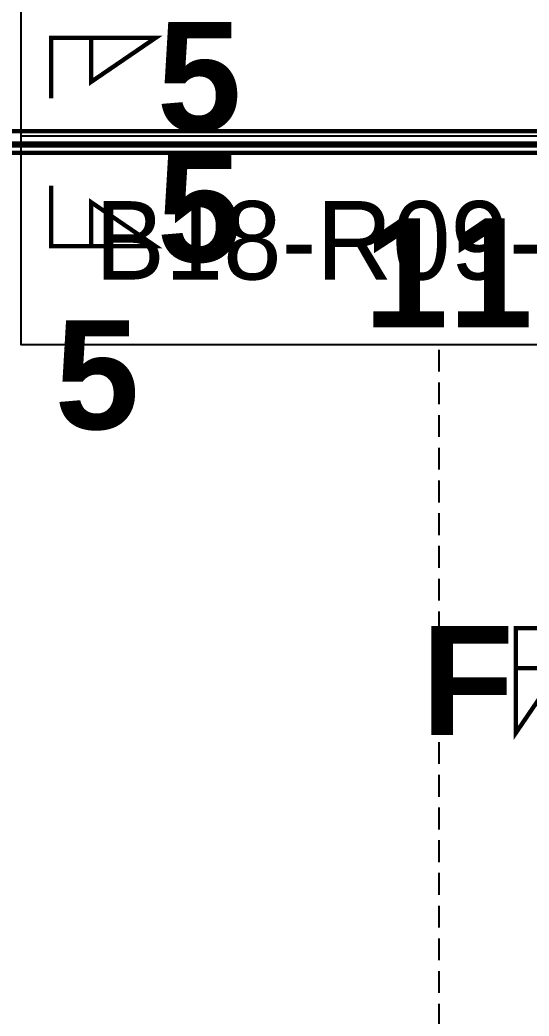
# Model space of a CAD drawing. Header units: metres. Extents: x 530603 to 531186, y 2673567 to 2673789.
# Drawn here: x 530861.89 to 530873.58, y 2673708.89 to 2673731.74 of the extents above; entities that cross this region are included whole.
import ezdxf
from ezdxf.enums import TextEntityAlignment as Align

# ---------------------------------------------------------------- set-up
doc = ezdxf.new("R2010")
doc.units = ezdxf.units.M
doc.linetypes.add('DASHED', pattern=[0.75, 0.5, -0.25])
for name, color, linetype in [('E-Inverter Grouping', 2, 'Continuous'), ('IDT', 7, 'Continuous'), ('LT Cable(AG) INV to LT Panel BL-18', 2, 'Continuous'), ('Messenger Wire-Block-18 (Master Path)', 30, 'Continuous'), ('Messenger Wire-Block-18 (MW Path)', 191, 'Continuous'), ('MMS Table Block-18', 8, 'Continuous'), ('Section Marking BL-18', 2, 'Continuous')]:
    doc.layers.add(name, color=color, linetype=linetype)
doc.styles.add('BoldTextStyle', font='arialbd.ttf')
doc.styles.get("Standard").update_dxf_attribs({"font": 'Adani Regular.ttf'})

# ---------------------------------------------------------------- blocks, each defined once
blk = doc.blocks.new('MMS Table (32.292 x 4.788)')
at = {"color": 0}
blk.add_lwpolyline([(0, -0.002), (0, 4.786), (32.292, 4.786), (32.292, -0.002)], close=True, dxfattribs=at)
at = {"color": 7}
blk.add_attdef('ID1', text='', height=1.8, dxfattribs=at).set_placement((16.146, 2.392), align=Align.MIDDLE_CENTER)
blk = doc.blocks.new('IDT')
at = {"layer": 'IDT', "color": 243, "linetype": 'DASHED'}
blk.add_lwpolyline([(45.49999999962691, 32.58580025943296), (45.4999999996269, -4.032314963696315), (-1.30442248516332e-09, -4.032314963696308), (-1.304414354308392e-09, 32.58580025943297)], close=True, dxfattribs=at)

msp = doc.modelspace()

# ---------------------------------------------------------------- linework, layer by layer
at = {"layer": 'E-Inverter Grouping'}
msp.add_lwpolyline([(530926.6032843686, 2673724.289169281), (530861.9192843686, 2673724.289169281), (530861.9192843686, 2673759.07716928), (530894.3112843686, 2673759.07716928), (530894.3112843686, 2673766.57716928), (530926.6032843686, 2673766.57716928)], close=True, dxfattribs=at)
at = {"layer": 'LT Cable(AG) INV to LT Panel BL-18'}
for points in [[(530886.959251262, 2673709.177224218), (530884.4953485834, 2673709.177224218, -0.1712007967142932), (530883.9306758407, 2673709.376407057), (530882.6918723793, 2673710.374554058, 0.1712007967131536), (530882.1271996365, 2673710.573736897), (530876.0277843691, 2673710.573736897, -0.414213562373095), (530875.127784369, 2673711.473736897), (530875.127784369, 2673722.541270381, -0.01265548488719392), (530875.1289371611, 2673722.586808242), (530875.1866315767, 2673723.725607115, 0.01265548488621255), (530875.1877843688, 2673723.771144975), (530875.1877843688, 2673727.99966928, 0.414213562373095), (530874.2877843687, 2673728.89966928), (530861.0457843686, 2673728.89966928, 0.414213562373095), (530860.1457843686, 2673727.99966928), (530860.1457843686, 2673722.29966928, -0.414213562373095), (530859.2457843686, 2673721.39966928), (530670.1055845184, 2673721.39966928, -0.414213562373095), (530669.2055845184, 2673722.29966928), (530669.2055845184, 2673722.689769275)], [(530889.1162512619, 2673709.102224218), (530884.4953485834, 2673709.102224218, -0.1712007967142932), (530883.9306758407, 2673709.301407057), (530882.6918723793, 2673710.299554058, 0.1712007967131536), (530882.1271996365, 2673710.498736897), (530875.952784369, 2673710.498736897, -0.414213562373095), (530875.052784369, 2673711.398736897), (530875.052784369, 2673722.543169008, -0.01265548488719392), (530875.053937161, 2673722.588706869), (530875.1116315767, 2673723.727505742, 0.01265548488621255), (530875.1127843687, 2673723.773043602), (530875.1127843687, 2673727.924669281, 0.414213562373095), (530874.2127843687, 2673728.824669281), (530861.1207843687, 2673728.824669281, 0.414213562373095), (530860.2207843687, 2673727.924669281), (530860.2207843687, 2673699.72466928, -0.414213562373095), (530859.3207843687, 2673698.824669281), (530670.1055845184, 2673698.824669281, -0.414213562373095), (530669.2055845184, 2673699.72466928), (530669.2055845184, 2673700.189769275)], [(530886.959251262, 2673709.202224218), (530884.4953485834, 2673709.202224218, -0.1712007967142932), (530883.9306758407, 2673709.401407056), (530882.6918723793, 2673710.399554058, 0.1712007967131536), (530882.1271996365, 2673710.598736897), (530876.0527843691, 2673710.598736897, -0.414213562373095), (530875.1527843691, 2673711.498736897), (530875.1527843691, 2673722.540637506, -0.01265548488719392), (530875.1539371611, 2673722.586175366), (530875.2116315768, 2673723.724974239, 0.01265548488621255), (530875.2127843688, 2673723.7705121), (530875.2127843688, 2673728.02466928, 0.414213562373095), (530874.3127843688, 2673728.92466928), (530861.0207843686, 2673728.92466928, 0.414213562373095), (530860.1207843686, 2673728.02466928), (530860.1207843686, 2673722.32466928, -0.414213562373095), (530859.2207843686, 2673721.42466928), (530767.2815845184, 2673721.42466928, -0.414213562373095), (530766.3815845184, 2673722.32466928), (530766.3815845184, 2673722.689769275)], [(530889.1162512619, 2673709.127224218), (530884.4953485834, 2673709.127224218, -0.1712007967142932), (530883.9306758407, 2673709.326407057), (530882.6918723793, 2673710.324554058, 0.1712007967131536), (530882.1271996365, 2673710.523736897), (530875.977784369, 2673710.523736897, -0.414213562373095), (530875.077784369, 2673711.423736897), (530875.077784369, 2673722.542536133, -0.01265548488719392), (530875.078937161, 2673722.588073993), (530875.1366315767, 2673723.726872866, 0.01265548488621255), (530875.1377843687, 2673723.772410727), (530875.1377843687, 2673727.949669281, 0.414213562373095), (530874.2377843687, 2673728.84966928), (530861.0957843687, 2673728.84966928, 0.414213562373095), (530860.1957843687, 2673727.949669281), (530860.1957843687, 2673699.74966928, -0.414213562373095), (530859.2957843686, 2673698.84966928), (530767.2815845184, 2673698.84966928, -0.414213562373095), (530766.3815845184, 2673699.74966928), (530766.3815845184, 2673700.189769275)], [(530889.1162512619, 2673709.152224218), (530884.4953485834, 2673709.152224218, -0.1712007967142932), (530883.9306758407, 2673709.351407057), (530882.6918723793, 2673710.349554058, 0.1712007967131536), (530882.1271996365, 2673710.548736897), (530876.002784369, 2673710.548736897, -0.414213562373095), (530875.102784369, 2673711.448736897), (530875.102784369, 2673722.541903257, -0.01265548488719392), (530875.103937161, 2673722.587441118), (530875.1616315767, 2673723.72623999, 0.01265548488621255), (530875.1627843687, 2673723.771777851), (530875.1627843687, 2673727.97466928, 0.414213562373095), (530874.2627843687, 2673728.87466928), (530861.0707843687, 2673728.87466928, 0.414213562373095), (530860.1707843686, 2673727.97466928), (530860.1707843686, 2673699.77466928, -0.414213562373095), (530859.2707843686, 2673698.87466928), (530832.0655845184, 2673698.87466928, -0.414213562373095), (530831.1655845183, 2673699.77466928), (530831.1655845183, 2673700.189769275)]]:
    msp.add_lwpolyline(points, format="xyb", dxfattribs=at)
at = {"layer": 'Messenger Wire-Block-18 (Master Path)'}
msp.add_lwpolyline([(530860.1082843686, 2673728.93716928), (530875.2252843687, 2673728.93716928)], dxfattribs=at)
at = {"layer": 'Messenger Wire-Block-18 (MW Path)', "const_width": 0.1}
for points in [[(530860.1082843686, 2673729.18716928), (530875.2252843687, 2673729.18716928)], [(530860.1082843686, 2673728.68716928), (530875.2252843687, 2673728.68716928)]]:
    msp.add_lwpolyline(points, dxfattribs=at)
at = {"layer": 'Section Marking BL-18', "color": 94, "lineweight": 35, "true_color": 0x00a500, "const_width": 0.1}
for points in [[(530862.6082843686, 2673729.93716928), (530862.6082843686, 2673731.32716928), (530865.0082843687, 2673731.32716928), (530863.5282843687, 2673730.31716928), (530863.5282843687, 2673731.32716928)], [(530862.6082843686, 2673727.93716928), (530862.6082843686, 2673726.54716928), (530865.0082843687, 2673726.54716928), (530863.5282843687, 2673727.55716928), (530863.5282843687, 2673726.54716928)], [(530874.665284369, 2673717.787170744), (530873.275284369, 2673717.787170744), (530873.275284369, 2673715.387170744), (530874.285284369, 2673716.867170744), (530873.275284369, 2673716.867170744)]]:
    msp.add_lwpolyline(points, dxfattribs=at)

# ---------------------------------------------------------------- block references
at = {"layer": 'IDT', "color": 8, "rotation": 180}
msp.add_blockref('IDT', (530917.0112843678, 2673720.258854317), dxfattribs=at)
at = {"layer": 'MMS Table Block-18'}
msp.add_blockref('MMS Table (32.292 x 4.788)', (530861.9192843686, 2673724.291169281), dxfattribs=at).add_auto_attribs({'ID1': 'B18-R09-S09-I25-Sr19&20'})

# ---------------------------------------------------------------- texts
at = {"layer": 'Section Marking BL-18', "color": 94, "true_color": 0x00a500, "style": 'BoldTextStyle'}
for s, p in [('5', (530866.0082843687, 2673730.43716928)), ('5', (530866.0082843687, 2673727.43716928)), ('11', (530871.7252843687, 2673725.93716928)), ('5', (530863.6638752571, 2673723.601264812)), ('F', (530872.165284369, 2673716.587170743))]:
    msp.add_text(s, height=2.5, dxfattribs=at).set_placement(p, align=Align.MIDDLE_CENTER)

doc.saveas('drawing.dxf')
